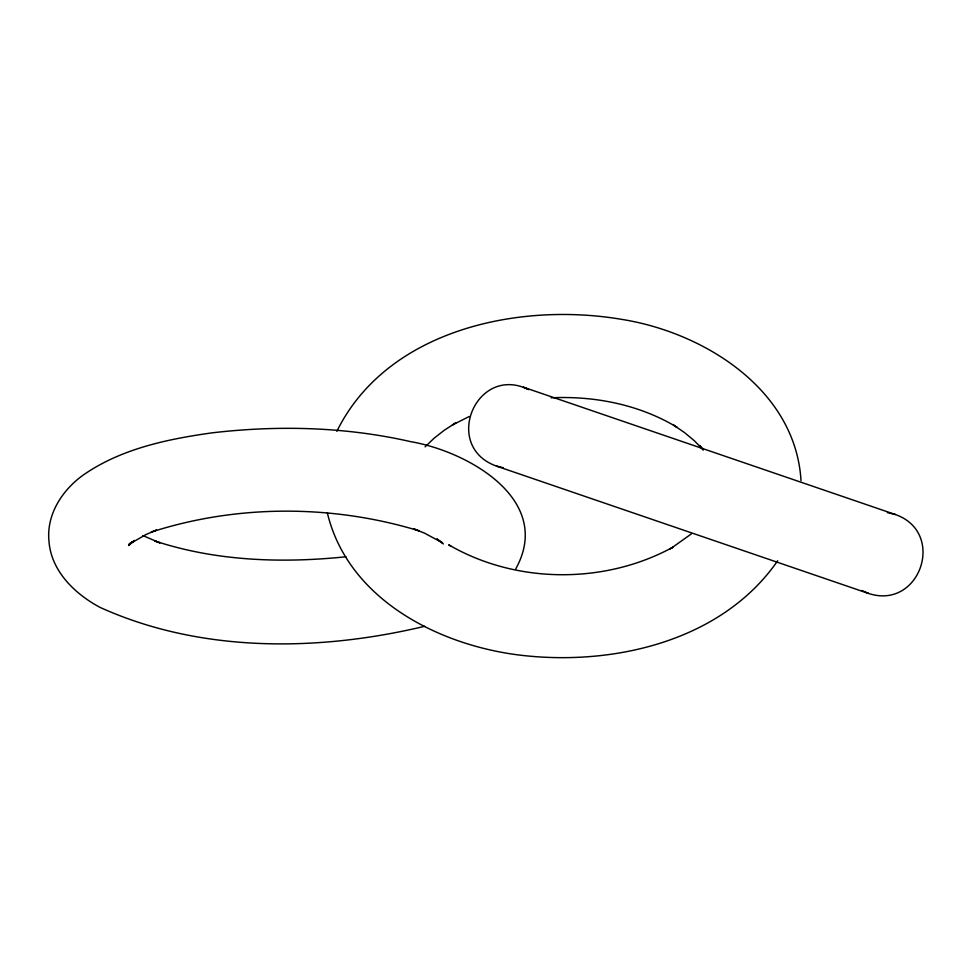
<?xml version="1.0" encoding="UTF-8"?>
<svg xmlns="http://www.w3.org/2000/svg" width="972" height="972" viewBox="0 0 972 972"><rect width="100%" height="100%" fill="white"/><g stroke="black" fill="none" stroke-linecap="round" stroke-linejoin="round"><path stroke-width="1.46" d="M336.834 431.325C386.88 329.994 518.137 301.94 621.011 319.253C703.607 332.157 795.558 389.274 801.001 480.605M515.743 568.912C554.089 499.79 467.775 451.409 410.901 441.701C345.911 426.817 278.284 425.116 212.2 432.832C168.739 438.919 123.869 448.141 86.715 472.696C64.116 487.3 46.17 513.095 48.952 540.967C51.03 570.953 74.771 593.88 99.958 607.342C200.706 653.099 318.682 651.641 424.667 626.296M130.588 542.668L129.082 545.268L131.718 542.194M777.685 560.759C722.937 639.783 617.524 665.127 526.302 655.833C442.697 647.51 348.328 601.085 327.345 512.852M131.512 542.303L128.571 545.535L134.622 540.42L128.875 544.429L145.922 534.564L156.528 530.092L151.11 532.134C237.034 504.322 332.606 504.456 418.871 530.797L413.61 528.817L424.606 533.178L442.515 542.862L436.853 538.913L443.353 543.968M425.104 446.853L434.132 438.19L444.398 430.159L455.807 422.832L452.381 424.983L469.355 416.453M691.469 533.81L671.069 548.354M669.793 549.168L673.219 547.017C604.876 584.537 516.193 584.087 448.7 544.806L451.057 546.288M345.983 556.762C282.159 563.395 216.051 561.221 154.73 540.93L159.991 542.911L142.957 535.621M551.136 397.803C594.609 395.774 639.369 404.595 676.913 427.194L673.365 424.971L684.446 432.528L694.348 440.753L702.015 448.614M528.634 389.565C476.134 363.759 441.543 446.78 496.692 466.171M868.057 593.285C919.986 611.011 946.947 532.231 895.054 514.419M503.302 467.739L496.425 466.086L868.324 593.382L861.872 590.466M887.375 512.633L895.321 514.504L523.422 387.208L528.367 389.468M702.975 449.599L699.646 445.468L703.206 450.036"/></g></svg>
